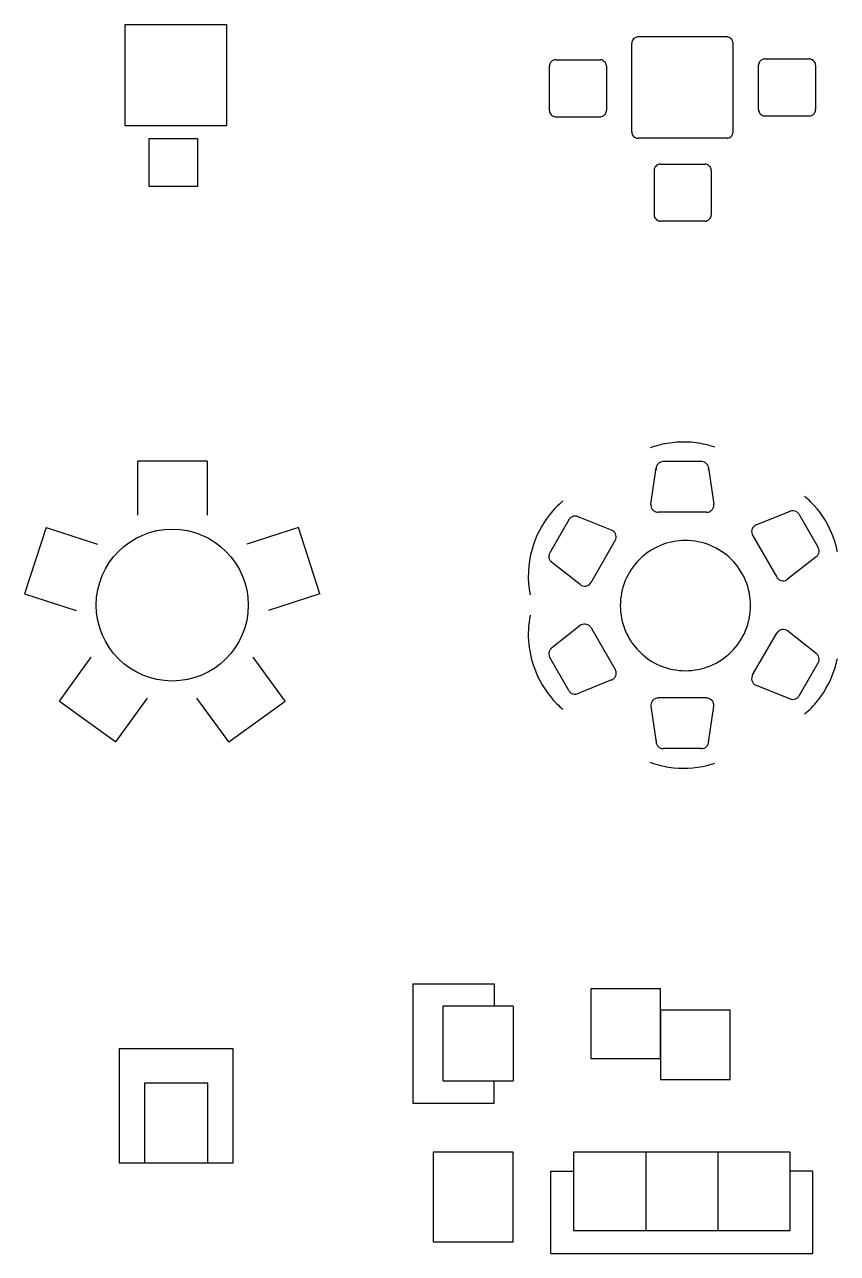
# Model space of a CAD drawing. Extents: x 15841 to 17865, y 17232 to 19192.
# Drawn here: x 15841 to 16483, y 17232 to 18203 of the extents above; entities that cross this region are included whole.
import ezdxf

# ---------------------------------------------------------------- set-up
doc = ezdxf.new("R2010")
doc.units = 0
doc.layers.add('1_1_1_SALON_COMEDOR_1', color=7, linetype='CONTINUOUS')

msp = doc.modelspace()

# ---------------------------------------------------------------- linework, layer by layer
at = {"layer": '1_1_1_SALON_COMEDOR_1', "color": 7, "linetype": 'Continuous'}
for p, q in [((15920.46, 18122.59), (15920.46, 18202.59)), ((15920.46, 18202.59), (16000.46, 18202.59)), ((16000.46, 18202.59), (16000.46, 18122.59)), ((16320.36, 18117.84), (16320.36, 18187.83)), ((16320.36, 18187.83), (16320.36, 18187.83)), ((16395.36, 18192.83), (16325.36, 18192.83)), ((16325.36, 18192.83), (16325.36, 18192.83)), ((16395.36, 18192.83), (16395.36, 18192.83)), ((16400.36, 18117.84), (16400.36, 18187.83)), ((16400.36, 18187.83), (16400.36, 18187.83)), ((16255.36, 18134.77), (16255.36, 18169.76)), ((16255.36, 18169.76), (16255.36, 18169.76)), ((16260.36, 18174.76), (16295.36, 18174.76)), ((16260.36, 18174.76), (16260.36, 18174.76)), ((16295.36, 18174.76), (16295.36, 18174.76)), ((16300.36, 18169.76), (16300.36, 18134.77)), ((16300.36, 18169.76), (16300.36, 18169.76)), ((16420.44, 18135.5), (16420.44, 18170.49)), ((16420.44, 18170.49), (16420.44, 18170.49)), ((16425.44, 18175.49), (16460.44, 18175.49)), ((16425.44, 18175.49), (16425.44, 18175.49)), ((16460.44, 18175.49), (16460.44, 18175.49)), ((16465.44, 18170.49), (16465.44, 18135.5)), ((16465.44, 18170.49), (16465.44, 18170.49)), ((16255.36, 18134.77), (16255.36, 18134.77)), ((16260.36, 18129.77), (16295.36, 18129.77)), ((16260.36, 18129.77), (16260.36, 18129.77)), ((16295.36, 18129.77), (16295.36, 18129.77)), ((16300.36, 18134.77), (16300.36, 18134.77)), ((16420.44, 18135.5), (16420.44, 18135.5)), ((16425.44, 18130.5), (16460.44, 18130.5)), ((16425.44, 18130.5), (16425.44, 18130.5)), ((16460.44, 18130.5), (16460.44, 18130.5)), ((16465.44, 18135.5), (16465.44, 18135.5)), ((16000.46, 18122.59), (15920.46, 18122.59)), ((15939.34, 18074.74), (15939.34, 18112.74)), ((15939.34, 18112.74), (15977.34, 18112.74)), ((15977.34, 18112.74), (15977.34, 18074.74)), ((16320.36, 18117.84), (16320.36, 18117.84)), ((16395.36, 18112.84), (16325.36, 18112.84)), ((16325.36, 18112.84), (16325.36, 18112.84)), ((16395.36, 18112.84), (16395.36, 18112.84)), ((16400.36, 18117.84), (16400.36, 18117.84)), ((16343.03, 18092.36), (16378.03, 18092.36)), ((16343.03, 18092.36), (16343.03, 18092.36)), ((16378.03, 18092.36), (16378.03, 18092.36)), ((16338.03, 18087.37), (16338.03, 18052.37)), ((16338.03, 18087.37), (16338.03, 18087.37)), ((16383.03, 18087.37), (16383.03, 18052.37)), ((16383.03, 18087.37), (16383.03, 18087.37)), ((15977.34, 18074.74), (15939.34, 18074.74)), ((16338.03, 18052.37), (16338.03, 18052.37)), ((16383.03, 18052.37), (16383.03, 18052.37)), ((16378.03, 18047.37), (16343.03, 18047.37)), ((16343.03, 18047.37), (16343.03, 18047.37)), ((16378.03, 18047.37), (16378.03, 18047.37)), ((15985.03, 17857.81), (15930.03, 17857.81)), ((15930.03, 17857.81), (15930.03, 17815.09)), ((15985.03, 17857.81), (15985.03, 17815.09)), ((16375.37, 17857.45), (16345.28, 17857.45)), ((16345.28, 17857.45), (16345.28, 17857.45)), ((16375.37, 17857.45), (16375.37, 17857.45)), ((16335.54, 17823.97), (16339.62, 17852.55)), ((16339.62, 17852.55), (16339.62, 17852.55)), ((16381.02, 17852.55), (16385.11, 17823.97)), ((16381.02, 17852.55), (16381.02, 17852.55)), ((16335.54, 17823.97), (16335.54, 17823.97)), ((16385.11, 17823.97), (16385.11, 17823.97)), ((16418.6, 17807.43), (16445.38, 17818.19)), ((16445.38, 17818.19), (16445.38, 17818.19)), ((16270.61, 17811.54), (16255.57, 17785.48)), ((16270.61, 17811.54), (16270.61, 17811.54)), ((16277.69, 17813.99), (16279.42, 17813.29)), ((16304.48, 17803.23), (16279.42, 17813.29)), ((16379.45, 17817.45), (16341.2, 17817.45)), ((16341.2, 17817.45), (16341.2, 17817.45)), ((16341.96, 17816.3), (16341.96, 17816.3)), ((16342.73, 17816.68), (16342.73, 17816.68)), ((16379.45, 17817.45), (16379.45, 17817.45)), ((16452.46, 17815.74), (16467.5, 17789.68)), ((16452.46, 17815.74), (16452.46, 17815.74)), ((15857.93, 17805.43), (15840.94, 17753.12)), ((15857.93, 17805.43), (15898.56, 17792.23)), ((16057.13, 17805.43), (16016.5, 17792.23)), ((16074.12, 17753.12), (16057.13, 17805.43)), ((16304.48, 17803.23), (16304.48, 17803.23)), ((16415.77, 17799.27), (16434.9, 17766.14)), ((16415.77, 17799.27), (16415.77, 17799.27)), ((16418.6, 17807.43), (16418.6, 17807.43)), ((16288.17, 17761.94), (16307.3, 17795.07)), ((16307.3, 17795.07), (16307.3, 17795.07)), ((16467.5, 17789.68), (16467.5, 17789.68)), ((16255.57, 17785.48), (16255.57, 17785.48)), ((16466.08, 17782.33), (16443.38, 17764.5)), ((16466.08, 17782.33), (16466.08, 17782.33)), ((16279.69, 17760.3), (16256.99, 17778.13)), ((16256.99, 17778.13), (16256.99, 17778.13)), ((16279.69, 17760.3), (16279.69, 17760.3)), ((16288.17, 17761.94), (16288.17, 17761.94)), ((16434.9, 17766.14), (16434.9, 17766.14)), ((16443.38, 17764.5), (16443.38, 17764.5)), ((15840.94, 17753.12), (15881.57, 17739.92)), ((16074.12, 17753.12), (16033.49, 17739.92)), ((16279.69, 17727.91), (16256.99, 17710.09)), ((16279.69, 17727.91), (16279.69, 17727.91)), ((16288.17, 17726.27), (16307.3, 17693.14)), ((16288.17, 17726.27), (16288.17, 17726.27)), ((16415.77, 17688.94), (16434.9, 17722.07)), ((16434.9, 17722.07), (16434.9, 17722.07)), ((16466.08, 17705.89), (16443.38, 17723.71)), ((16443.38, 17723.71), (16443.38, 17723.71)), ((15868.47, 17668.36), (15893.59, 17702.92)), ((16046.58, 17668.36), (16021.47, 17702.92)), ((16270.61, 17676.68), (16255.57, 17702.74)), ((16255.57, 17702.74), (16255.57, 17702.74)), ((16256.99, 17710.09), (16256.99, 17710.09)), ((16466.08, 17705.89), (16466.08, 17705.89)), ((16307.3, 17693.14), (16307.3, 17693.14)), ((16452.46, 17672.48), (16467.5, 17698.54)), ((16467.5, 17698.54), (16467.5, 17698.54)), ((16304.48, 17684.98), (16279.42, 17674.92)), ((16304.48, 17684.98), (16304.48, 17684.98)), ((16415.77, 17688.94), (16415.77, 17688.94)), ((16270.61, 17676.68), (16270.61, 17676.68)), ((16277.69, 17674.23), (16279.42, 17674.92)), ((16418.6, 17680.78), (16445.38, 17670.03)), ((16418.6, 17680.78), (16418.6, 17680.78)), ((16452.46, 17672.48), (16452.46, 17672.48)), ((15868.47, 17668.36), (15912.97, 17636.04)), ((15912.97, 17636.04), (15938.08, 17670.6)), ((16002.09, 17636.04), (15976.98, 17670.6)), ((16002.09, 17636.04), (16046.58, 17668.36)), ((16335.54, 17664.24), (16339.62, 17635.67)), ((16335.54, 17664.24), (16335.54, 17664.24)), ((16379.45, 17670.77), (16341.2, 17670.77)), ((16341.2, 17670.77), (16341.2, 17670.77)), ((16379.45, 17670.77), (16379.45, 17670.77)), ((16381.02, 17635.67), (16385.11, 17664.24)), ((16385.11, 17664.24), (16385.11, 17664.24)), ((16445.38, 17670.03), (16445.38, 17670.03)), ((16339.62, 17635.67), (16339.62, 17635.67)), ((16381.02, 17635.67), (16381.02, 17635.67)), ((16375.37, 17630.76), (16345.28, 17630.76)), ((16345.28, 17630.76), (16345.28, 17630.76)), ((16375.37, 17630.76), (16375.37, 17630.76)), ((16147.51, 17444.9), (16147.51, 17350.7)), ((16147.51, 17444.9), (16147.51, 17368.3)), ((16147.51, 17444.9), (16211.71, 17444.9)), ((16211.71, 17444.9), (16211.71, 17427.3)), ((16287.93, 17441.11), (16287.93, 17386.11)), ((16342.93, 17441.11), (16287.93, 17441.11)), ((16342.93, 17386.11), (16342.93, 17441.11)), ((16171.27, 17427.3), (16171.27, 17368.3)), ((16226.71, 17427.3), (16171.27, 17427.3)), ((16226.71, 17427.3), (16226.71, 17368.3)), ((16342.93, 17424.35), (16342.93, 17369.35)), ((16397.93, 17424.35), (16342.93, 17424.35)), ((16397.93, 17369.35), (16397.93, 17424.35)), ((16005.58, 17393.58), (15915.58, 17393.58)), ((15915.58, 17393.58), (15915.58, 17303.58)), ((16005.58, 17393.58), (15935.58, 17393.58)), ((16005.58, 17303.58), (16005.58, 17393.58)), ((16287.93, 17386.11), (16342.93, 17386.11)), ((15985.58, 17366.58), (15935.58, 17366.58)), ((15935.58, 17366.58), (15935.58, 17303.58)), ((15985.58, 17303.58), (15985.58, 17366.58)), ((16171.27, 17368.3), (16226.71, 17368.3)), ((16211.71, 17350.7), (16211.71, 17368.3)), ((16342.93, 17369.35), (16397.93, 17369.35)), ((16147.51, 17350.7), (16211.71, 17350.7)), ((15915.58, 17303.58), (16005.58, 17303.58)), ((16163.63, 17312.12), (16163.63, 17241.4)), ((16226.71, 17312.12), (16163.63, 17312.12)), ((16226.71, 17241.4), (16226.71, 17312.12)), ((16274.39, 17312.12), (16274.39, 17250.12)), ((16445.39, 17312.12), (16274.39, 17312.12)), ((16331.39, 17312.12), (16331.39, 17250.12)), ((16388.39, 17312.12), (16388.39, 17250.12)), ((16445.39, 17250.12), (16445.39, 17312.12)), ((16256.39, 17297.12), (16274.39, 17297.12)), ((16256.39, 17232.12), (16256.39, 17297.12)), ((16463.39, 17297.12), (16445.39, 17297.12)), ((16463.39, 17232.12), (16463.39, 17297.12)), ((16274.39, 17250.12), (16445.39, 17250.12)), ((16163.63, 17241.4), (16226.71, 17241.4)), ((16256.39, 17232.12), (16463.39, 17232.12))]:
    msp.add_line(p, q, dxfattribs=at)
msp.add_circle((15957.53, 17744.15), 60, dxfattribs=at)
for centre, radius, start, end in [((16325.36, 18187.83), 5, 168.74888, 180.00001), ((16325.36, 18187.83), 5, 146.24718, 168.74876), ((16325.36, 18187.83), 5, 123.74713, 146.24713), ((16325.36, 18187.83), 5, 101.24876, 123.74718), ((16325.36, 18187.83), 5, 90, 101.24888), ((16395.36, 18187.83), 5, 78.75112, 90), ((16395.36, 18187.83), 5, 56.25281, 78.75124), ((16395.36, 18187.83), 5, 33.75286, 56.25286), ((16395.36, 18187.83), 5, 11.25124, 33.75281), ((16395.36, 18187.83), 5, 0, 11.25112), ((16260.36, 18169.76), 5, 168.74888, 180.00001), ((16260.36, 18169.76), 5, 146.24718, 168.74876), ((16260.36, 18169.76), 5, 123.74713, 146.24713), ((16260.36, 18169.76), 5, 101.24876, 123.74718), ((16260.36, 18169.76), 5, 90, 101.24888), ((16295.36, 18169.76), 5, 78.75112, 90), ((16295.36, 18169.76), 5, 56.25281, 78.75124), ((16295.36, 18169.76), 5, 33.75286, 56.25286), ((16295.36, 18169.76), 5, 11.25124, 33.75281), ((16295.36, 18169.76), 5, 0, 11.25112), ((16425.44, 18170.49), 5, 168.74888, 180.00001), ((16425.44, 18170.49), 5, 146.24718, 168.74876), ((16425.44, 18170.49), 5, 123.74713, 146.24713), ((16425.44, 18170.49), 5, 101.24876, 123.74718), ((16425.44, 18170.49), 5, 90, 101.24888), ((16460.44, 18170.49), 5, 78.75112, 90), ((16460.44, 18170.49), 5, 56.25281, 78.75124), ((16460.44, 18170.49), 5, 33.75286, 56.25286), ((16460.44, 18170.49), 5, 11.25124, 33.75281), ((16460.44, 18170.49), 5, 0, 11.25112), ((16260.36, 18134.77), 5, 179.99999, 191.25111), ((16260.36, 18134.77), 5, 191.25123, 213.75281), ((16260.36, 18134.77), 5, 213.75286, 236.25285), ((16260.36, 18134.77), 5, 236.25281, 258.75123), ((16260.36, 18134.77), 5, 258.75111, 270), ((16295.36, 18134.77), 5, 270, 281.24888), ((16295.36, 18134.77), 5, 281.24877, 303.74719), ((16295.36, 18134.77), 5, 303.74714, 326.24714), ((16295.36, 18134.77), 5, 326.24719, 348.74877), ((16295.36, 18134.77), 5, 348.74888, 0.00002), ((16425.44, 18135.5), 5, 179.99999, 191.25111), ((16425.44, 18135.5), 5, 191.25123, 213.75281), ((16425.44, 18135.5), 5, 213.75286, 236.25285), ((16425.44, 18135.5), 5, 236.25281, 258.75123), ((16425.44, 18135.5), 5, 258.75111, 270), ((16460.44, 18135.5), 5, 270, 281.24888), ((16460.44, 18135.5), 5, 281.24877, 303.74719), ((16460.44, 18135.5), 5, 303.74714, 326.24714), ((16460.44, 18135.5), 5, 326.24719, 348.74877), ((16460.44, 18135.5), 5, 348.74888, 0.00002), ((16325.36, 18117.84), 5, 179.99999, 191.25111), ((16325.36, 18117.84), 5, 191.25123, 213.75281), ((16325.36, 18117.84), 5, 213.75286, 236.25285), ((16325.36, 18117.84), 5, 236.25281, 258.75123), ((16325.36, 18117.84), 5, 258.75111, 270), ((16395.36, 18117.84), 5, 270, 281.24888), ((16395.36, 18117.84), 5, 281.24877, 303.74719), ((16395.36, 18117.84), 5, 303.74714, 326.24714), ((16395.36, 18117.84), 5, 326.24719, 348.74877), ((16395.36, 18117.84), 5, 348.74888, 0.00002), ((16343.03, 18087.37), 5, 146.24718, 168.74876), ((16343.03, 18087.36), 5, 123.74713, 146.24713), ((16343.03, 18087.36), 5, 101.24876, 123.74718), ((16343.03, 18087.36), 5, 90, 101.24888), ((16378.03, 18087.36), 5, 78.75112, 90), ((16378.03, 18087.36), 5, 56.25281, 78.75124), ((16378.03, 18087.36), 5, 33.75286, 56.25286), ((16378.04, 18087.37), 5, 11.25124, 33.75281), ((16343.03, 18087.37), 5, 168.74888, 180.00001), ((16378.04, 18087.37), 5, 0, 11.25112), ((16343.03, 18052.37), 5, 179.99999, 191.25111), ((16343.03, 18052.37), 5, 191.25123, 213.75281), ((16378.04, 18052.37), 5, 326.24719, 348.74877), ((16378.04, 18052.37), 5, 348.74888, 0.00002), ((16343.03, 18052.37), 5, 213.75286, 236.25285), ((16343.03, 18052.37), 5, 236.25281, 258.75123), ((16343.03, 18052.37), 5, 258.75111, 270), ((16378.03, 18052.37), 5, 270, 281.24888), ((16378.03, 18052.37), 5, 281.24877, 303.74719), ((16378.03, 18052.37), 5, 303.74714, 326.24714), ((16361.35, 17795.2), 77.7, 105.22969, 109.94991), ((16361.35, 17795.21), 77.7, 82.72692, 105.2297), ((16361.35, 17795.21), 77.7, 71.47574, 82.72677), ((16345.28, 17851.74), 5.71, 101.25154, 123.75352), ((16345.28, 17851.74), 5.71, 90, 101.25139), ((16375.37, 17851.74), 5.71, 86.87954, 90), ((16375.37, 17851.74), 5.71, 64.37698, 86.87943), ((16375.37, 17851.74), 5.71, 41.87609, 64.37688), ((16345.28, 17851.74), 5.72, 168.75138, 188.13101), ((16345.28, 17851.74), 5.72, 146.25352, 168.75154), ((16345.28, 17851.74), 5.71, 123.75358, 146.25358), ((16375.37, 17851.74), 5.72, 19.37746, 41.87611), ((16375.37, 17851.74), 5.72, 351.87104, 19.37758), ((16406.87, 17771.06), 77.35, 45.00533, 49.93995), ((16316.79, 17767.09), 78.12, 130.49651, 141.74686), ((16341.2, 17823.16), 5.72, 171.87298, 183.12167), ((16341.2, 17823.16), 5.72, 183.12151, 205.61906), ((16341.2, 17823.16), 5.71, 205.61896, 228.11818), ((16341.2, 17823.16), 5.71, 228.11819, 250.61954), ((16379.45, 17823.16), 5.71, 281.25155, 303.75353), ((16379.45, 17823.16), 5.71, 303.75359, 326.25359), ((16379.45, 17823.16), 5.72, 326.25353, 348.75155), ((16379.45, 17823.16), 5.72, 348.7514, 8.12709), ((16447.51, 17812.88), 5.71, 108.75098, 111.87251), ((16447.51, 17812.88), 5.71, 86.24833, 108.75104), ((16447.51, 17812.88), 5.71, 63.74575, 86.24818), ((16447.51, 17812.88), 5.71, 41.24493, 63.74566), ((16406.86, 17771.05), 77.36, 22.50622, 45.00516), ((16316.79, 17767.08), 78.14, 141.74682, 164.24518), ((16275.56, 17808.68), 5.72, 146.88398, 150.00431), ((16275.56, 17808.68), 5.71, 124.38427, 146.88421), ((16275.56, 17808.68), 5.71, 101.88228, 124.38422), ((16275.56, 17808.68), 5.71, 79.37934, 101.88214), ((16275.56, 17808.68), 5.71, 68.12827, 79.37919), ((16341.2, 17823.16), 5.71, 250.61967, 269.99996), ((16379.45, 17823.16), 5.71, 270, 281.2514), ((16447.51, 17812.88), 5.72, 29.99577, 41.24495), ((16302.35, 17797.93), 5.71, 48.74307, 68.12729), ((16302.35, 17797.93), 5.71, 26.24375, 48.74302), ((16302.35, 17797.93), 5.72, 3.74627, 26.24384), ((16420.73, 17802.13), 5.72, 168.12081, 190.61801), ((16420.72, 17802.13), 5.72, 190.61789, 209.99819), ((16420.72, 17802.13), 5.72, 145.62289, 168.12096), ((16420.72, 17802.13), 5.71, 123.12289, 145.62295), ((16420.72, 17802.13), 5.71, 111.87172, 123.12282), ((16406.86, 17771.05), 77.37, 11.25768, 22.50634), ((16302.35, 17797.93), 5.72, 329.99983, 341.24925), ((16302.35, 17797.93), 5.72, 341.24913, 3.74642), ((16362.75, 17743.78), 51.43, 101.25155, 123.75352), ((16362.75, 17743.78), 51.42, 78.7486, 101.2514), ((16362.75, 17743.78), 51.43, 56.24648, 78.74845), ((16462.55, 17786.82), 5.72, 26.87531, 29.99666), ((16462.55, 17786.82), 5.72, 4.37758, 26.87519), ((16316.8, 17767.08), 78.14, 164.245, 191.00824), ((16260.52, 17782.62), 5.72, 161.25303, 183.75033), ((16260.52, 17782.62), 5.72, 183.75017, 206.24774), ((16260.52, 17782.62), 5.72, 150.00373, 161.25315), ((16260.52, 17782.62), 5.71, 206.24765, 228.74692), ((16362.75, 17743.77), 51.43, 123.75358, 146.25358), ((16362.74, 17743.77), 51.43, 33.74642, 56.24642), ((16462.55, 17786.82), 5.71, 308.1316, 319.38206), ((16462.55, 17786.82), 5.72, 319.38204, 341.88059), ((16462.55, 17786.82), 5.72, 341.88046, 4.37774), ((16260.52, 17782.62), 5.71, 228.74715, 231.86705), ((16362.76, 17743.77), 51.44, 146.25352, 168.75154), ((16362.74, 17743.77), 51.44, 11.24846, 33.74648), ((16283.22, 17764.8), 5.71, 231.86715, 243.11735), ((16283.22, 17764.8), 5.71, 243.11744, 265.61983), ((16283.22, 17764.8), 5.71, 288.12284, 310.62429), ((16283.22, 17764.8), 5.71, 310.62428, 330.0035), ((16439.85, 17769), 5.72, 209.99843, 221.24762), ((16439.85, 17769), 5.71, 221.24759, 243.74832), ((16439.85, 17769), 5.71, 243.74842, 266.25084), ((16439.85, 17769), 5.71, 266.251, 288.7537), ((16439.85, 17769), 5.71, 288.75379, 308.13385), ((16283.22, 17764.8), 5.71, 265.61999, 288.12271), ((16362.76, 17743.77), 51.44, 168.7514, 191.2486), ((16362.73, 17743.77), 51.44, 0, 11.2486), ((16362.73, 17743.77), 51.44, 348.7514, 0.00002), ((16316.8, 17721.14), 78.14, 168.99175, 202.2569), ((16362.76, 17743.76), 51.44, 191.24846, 213.74648), ((16362.74, 17743.76), 51.44, 326.25352, 348.75154), ((16283.22, 17723.42), 5.71, 108.75209, 128.1343), ((16283.22, 17723.42), 5.71, 86.24929, 108.752), ((16283.22, 17723.42), 5.71, 63.74671, 86.24914), ((16283.22, 17723.42), 5.71, 41.24589, 63.74662), ((16283.22, 17723.42), 5.72, 29.99673, 41.24591), ((16439.85, 17719.22), 5.71, 130.62473, 150.00183), ((16439.85, 17719.22), 5.71, 108.12329, 130.62474), ((16439.85, 17719.22), 5.71, 85.62045, 108.12316), ((16439.85, 17719.22), 5.71, 63.1179, 85.62029), ((16439.85, 17719.22), 5.71, 51.8676, 63.1178), ((16362.75, 17743.76), 51.43, 213.74642, 236.24642), ((16362.74, 17743.76), 51.43, 303.75358, 326.25358), ((16260.52, 17705.59), 5.72, 161.88168, 184.37896), ((16260.52, 17705.59), 5.72, 184.3788, 206.87641), ((16260.52, 17705.59), 5.72, 139.38326, 161.88181), ((16260.52, 17705.59), 5.72, 206.87653, 209.99785), ((16260.52, 17705.59), 5.71, 128.13282, 139.38328), ((16462.55, 17701.39), 5.71, 48.74327, 51.86587), ((16462.55, 17701.39), 5.71, 26.24377, 48.74305), ((16462.55, 17701.39), 5.72, 3.74629, 26.24387), ((16462.55, 17701.39), 5.72, 341.24915, 3.74645), ((16406.86, 17717.17), 77.37, 343.80862, 348.74234), ((16302.35, 17690.29), 5.72, 10.6179, 29.9982), ((16362.75, 17743.76), 51.43, 236.24648, 258.74845), ((16362.75, 17743.75), 51.42, 258.74794, 281.25074), ((16362.75, 17743.76), 51.43, 281.25155, 303.75352), ((16406.86, 17717.16), 77.36, 321.31041, 343.80879), ((16462.55, 17701.39), 5.72, 329.99986, 341.24928), ((16316.79, 17721.13), 78.13, 202.25679, 224.75571), ((16302.35, 17690.28), 5.71, 291.87172, 303.12283), ((16302.35, 17690.29), 5.71, 303.12289, 325.62295), ((16302.35, 17690.29), 5.72, 325.62289, 348.12096), ((16302.35, 17690.29), 5.72, 348.12081, 10.61802), ((16420.73, 17686.09), 5.72, 161.25084, 183.74814), ((16420.72, 17686.09), 5.72, 183.74798, 206.24556), ((16420.72, 17686.09), 5.72, 150.00155, 161.25097), ((16420.72, 17686.09), 5.71, 206.24546, 228.74473), ((16275.56, 17679.53), 5.72, 209.99747, 221.24665), ((16275.56, 17679.53), 5.71, 221.24663, 243.74735), ((16275.56, 17679.53), 5.71, 243.74745, 266.24988), ((16275.56, 17679.53), 5.71, 266.25003, 288.75274), ((16275.56, 17679.53), 5.71, 288.75268, 291.87106), ((16420.72, 17686.09), 5.71, 228.74479, 248.12802), ((16447.51, 17675.33), 5.72, 326.88326, 330.00601), ((16316.79, 17721.13), 78.12, 224.75589, 229.50351), ((16341.2, 17665.05), 5.72, 168.75139, 188.12891), ((16341.2, 17665.05), 5.72, 146.25352, 168.75154), ((16341.2, 17665.05), 5.71, 123.75358, 146.25358), ((16341.2, 17665.05), 5.71, 101.25154, 123.75352), ((16341.2, 17665.05), 5.71, 89.99999, 101.25139), ((16379.45, 17665.05), 5.71, 70.61759, 89.99995), ((16379.45, 17665.05), 5.71, 48.11611, 70.61745), ((16379.45, 17665.05), 5.71, 25.61688, 48.11609), ((16379.45, 17665.05), 5.72, 3.11943, 25.61698), ((16379.45, 17665.05), 5.72, 351.87089, 3.11959), ((16447.51, 17675.33), 5.71, 248.12755, 259.37846), ((16447.51, 17675.33), 5.71, 259.37861, 281.88141), ((16447.51, 17675.33), 5.71, 281.88156, 304.38349), ((16447.51, 17675.33), 5.71, 304.38355, 326.88349), ((16406.87, 17717.16), 77.35, 310.06007, 321.31044), ((16345.28, 17636.48), 5.72, 171.86896, 199.37966), ((16345.28, 17636.48), 5.72, 199.37953, 221.87819), ((16375.37, 17636.48), 5.72, 326.25352, 348.75154), ((16375.37, 17636.48), 5.72, 348.75138, 8.12894), ((16345.28, 17636.48), 5.71, 221.87817, 244.37896), ((16345.28, 17636.48), 5.71, 244.37905, 266.88151), ((16345.28, 17636.48), 5.71, 266.88162, 270.00001), ((16375.37, 17636.48), 5.71, 269.99999, 281.25139), ((16375.37, 17636.48), 5.71, 281.25154, 303.75352), ((16375.37, 17636.48), 5.71, 303.75358, 326.25358), ((16361.35, 17693.01), 77.7, 250.0501, 261.30109), ((16361.35, 17693.01), 77.7, 261.30124, 283.80402), ((16361.35, 17693.01), 77.7, 283.80402, 288.52427)]:
    msp.add_arc(centre, radius, start, end, dxfattribs=at)

doc.saveas('drawing.dxf')
